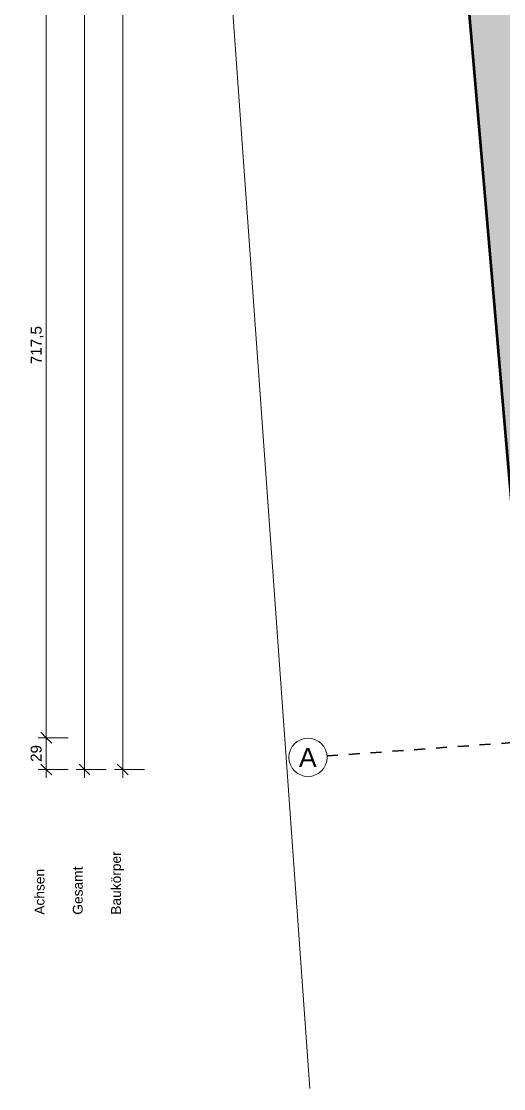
# Model space of a CAD drawing. Header units: metres. Extents: x -67.4 to -27.2, y 43.9 to 89.6.
# Drawn here: x -59.04 to -54.63, y 44.73 to 54.49 of the extents above; entities that cross this region are included whole.
import ezdxf

# ---------------------------------------------------------------- set-up
doc = ezdxf.new("R2010")
doc.units = ezdxf.units.M
doc.linetypes.add('Strich Punkt Mittel', pattern=[0.015875, 0.00635, -0.004763, 0, -0.004763])
for name, color, linetype, lineweight in [('A-DETL-GENF_', 92, 'Continuous', 13), ('A_2D', 7, 'Continuous', 13), ('A_Bemassung-50_', 4, 'Continuous', 9), ('A_Bemassung_', 4, 'Continuous', 9), ('A_Beschriftung_', 7, 'Continuous', 9), ('A_Grundstuecksgrenze', 5, 'Continuous', 70), ('A_Raster_', 1, 'Continuous', 9)]:
    doc.layers.add(name, color=color, linetype=linetype, lineweight=lineweight)
doc.styles.add('Arial', font='arial.ttf', dxfattribs={"height": 0.175})
doc.styles.add('Arial_2', font='arial.ttf', dxfattribs={"height": 0.1})
doc.styles.add('Arial_7', font='arial.ttf', dxfattribs={"height": 0.0018})
doc.dimstyles.new('WGA-Bemaßung_1', dxfattribs={"dimscale": 0.3048, "dimtxt": 0.102026, "dimasz": 0.328084, "dimexe": 0.246063, "dimexo": 0.0625, "dimgap": 0.04101, "dimtad": 1, "dimdec": 1, "dimlfac": 100, "dimrnd": 0.5, "dimdsep": 46, "dimtxsty": 'Arial_2', "dimblk1": 'OBLIQUE', "dimblk2": 'OBLIQUE', "dimsah": 1, "dimcen": 0.09, "dimdle": 0.246063, "dimazin": 2, "dimtfac": 1, "dimtdec": 4, "dimtix": 1, "dimtmove": 0, "dimatfit": 3, "dimfxl": 0.656168, "dimfxlon": 1, "dimtvp": 1, "dimtolj": 1, "dimtzin": 0, "dimarcsym": 2})

# ---------------------------------------------------------------- blocks, each defined once
blk = doc.blocks.new('Family - ___-3180367-263_PP_DDS_BT2')
at = {"layer": 'A_Grundstuecksgrenze'}
blk.add_line((-20.9804, 98.8097), (-31.8179, 64.901), dxfattribs=at)
blk = doc.blocks.new('Raster - BS_Achse-112124-263_PP_DDS_BT2')
at = {"layer": 'A_Beschriftung_'}
blk.add_circle((0, 0), 0.0035, dxfattribs=at)
blk = doc.blocks.new('DIMBLOCK29-263_PP_DDS_BT2')
at = {"layer": 'A_Bemassung-50_', "lineweight": 35, "transparency": 16777216}
for p, q in [((-58.4638, 83.24), (-58.5138, 83.29)), ((-58.4638, 83.24), (-58.4138, 83.19)), ((-58.4649, 47.652), (-58.5149, 47.702)), ((-58.4649, 47.652), (-58.4149, 47.602))]:
    blk.add_line(p, q, dxfattribs=at)
at = {"layer": 'A_Bemassung-50_', "transparency": 16777216}
for p, q in [((-58.4638, 83.315), (-58.4649, 47.577)), ((-58.4638, 83.24), (-58.5388, 83.24)), ((-58.4638, 83.24), (-58.2638, 83.24)), ((-58.4649, 47.652), (-58.5399, 47.652)), ((-58.4649, 47.652), (-58.2649, 47.652))]:
    blk.add_line(p, q, dxfattribs=at)
at = {"layer": 'A_Bemassung-50_', "color": 0, "transparency": 16777216, "insert": (-58.6067, 65.2922), "char_height": 0.1, "width": 0.369177, "attachment_point": 1, "rotation": 90, "line_spacing_factor": 0.941778, "style": 'Arial_2'}
blk.add_mtext('3559', dxfattribs=at)
blk = doc.blocks.new('_Oblique')
at = {"color": 0, "linetype": 'ByBlock', "lineweight": -2}
blk.add_line((-0.5, -0.5), (0.5, 0.5), dxfattribs=at)
blk = doc.blocks.new('DIMBLOCK32-263_PP_DDS_BT2')
at = {"layer": 'A_Bemassung-50_', "lineweight": 35, "transparency": 16777216}
for p, q in [((-58.1142, 71.719), (-58.1642, 71.769)), ((-58.1142, 71.719), (-58.0642, 71.669)), ((-58.1149, 47.652), (-58.1649, 47.702)), ((-58.1149, 47.652), (-58.0649, 47.602))]:
    blk.add_line(p, q, dxfattribs=at)
at = {"layer": 'A_Bemassung-50_', "transparency": 16777216}
for p, q in [((-58.1142, 71.719), (-58.1892, 71.719)), ((-58.1142, 71.719), (-58.1149, 47.577)), ((-58.1142, 71.719), (-57.9142, 71.719)), ((-58.1149, 47.652), (-58.1899, 47.652)), ((-58.1149, 47.652), (-57.9149, 47.652))]:
    blk.add_line(p, q, dxfattribs=at)
at = {"layer": 'A_Bemassung-50_', "color": 0, "transparency": 16777216, "insert": (-58.2569, 59.4736), "char_height": 0.1, "width": 0.50856, "attachment_point": 1, "rotation": 90, "line_spacing_factor": 0.941778, "style": 'Arial_2'}
blk.add_mtext('2406,5', dxfattribs=at)
blk = doc.blocks.new('DIMBLOCK39-263_PP_DDS_BT2')
at = {"layer": 'A_Bemassung-50_', "lineweight": 35, "transparency": 16777216}
for p, q in [((-58.8147, 55.119), (-58.8647, 55.169)), ((-58.8147, 55.119), (-58.7647, 55.069)), ((-58.8149, 47.9429), (-58.8649, 47.9929)), ((-58.8149, 47.9429), (-58.7649, 47.8929))]:
    blk.add_line(p, q, dxfattribs=at)
at = {"layer": 'A_Bemassung-50_', "transparency": 16777216}
for p, q in [((-58.8147, 55.119), (-58.8897, 55.119)), ((-58.8147, 55.119), (-58.8149, 47.9429)), ((-58.8147, 55.119), (-58.6147, 55.119)), ((-58.8149, 47.9429), (-58.8899, 47.9429)), ((-58.8149, 47.9429), (-58.6149, 47.9429))]:
    blk.add_line(p, q, dxfattribs=at)
at = {"layer": 'A_Bemassung-50_', "color": 0, "transparency": 16777216, "insert": (-58.9571, 51.3575), "char_height": 0.1, "width": 0.416266, "attachment_point": 1, "rotation": 90, "line_spacing_factor": 0.941778, "style": 'Arial_2'}
blk.add_mtext('717,5', dxfattribs=at)
blk = doc.blocks.new('DIMBLOCK40-263_PP_DDS_BT2')
at = {"layer": 'A_Bemassung-50_', "transparency": 16777216}
for p, q in [((-58.8149, 47.9429), (-58.8899, 47.9429)), ((-58.8149, 47.9429), (-58.8149, 47.577)), ((-58.8149, 47.9429), (-58.6149, 47.9429)), ((-58.8149, 47.652), (-58.8899, 47.652)), ((-58.8149, 47.652), (-58.6149, 47.652))]:
    blk.add_line(p, q, dxfattribs=at)
at = {"layer": 'A_Bemassung-50_', "lineweight": 35, "transparency": 16777216}
for p, q in [((-58.8149, 47.9429), (-58.8649, 47.9929)), ((-58.8149, 47.9429), (-58.7649, 47.8929)), ((-58.8149, 47.652), (-58.8649, 47.702)), ((-58.8149, 47.652), (-58.7649, 47.602))]:
    blk.add_line(p, q, dxfattribs=at)
at = {"layer": 'A_Bemassung-50_', "color": 0, "transparency": 16777216, "insert": (-58.9572, 47.7206), "char_height": 0.1, "width": 0.184588, "attachment_point": 1, "rotation": 90, "line_spacing_factor": 0.941778, "style": 'Arial_2'}
blk.add_mtext('29', dxfattribs=at)
blk = doc.blocks.new('BS_Maßkette_AT_PP - oben oder links-9611914-263_PP_DDS_BT2')
at = {"layer": 'A_Beschriftung_', "char_height": 0.0018, "attachment_point": 1, "style": 'Arial_7'}
for s, insert, width in [('Achsen', (0, 0.00022), 0.0099409), ('Gesamt', (0, -0.00678), 0.0102616), ('Baukörper', (0, -0.01378), 0.0137089)]:
    blk.add_mtext(s, dxfattribs=dict(at, insert=insert, width=width))

msp = doc.modelspace()

# ---------------------------------------------------------------- hatches: boundary and pattern name
at = {"layer": 'A-DETL-GENF_'}
msp.add_hatch(color=7, dxfattribs=at).paths.add_polyline_path([(-54.399, 48.3025), (-54.3982, 73.6326), (-54.4887, 73.5494), (-54.4775, 73.8191), (-54.3982, 73.733), (-54.3981, 83.3365), (-57.3929, 83.1127), (-54.4135, 48.4712)])

# ---------------------------------------------------------------- linework, layer by layer
at = {"layer": 'A_2D', "lineweight": 18}
msp.add_line((-56.4021, 44.7333), (-59.0432, 81.5874), dxfattribs=at)
at = {"layer": 'A_Raster_', "linetype": 'Strich Punkt Mittel', "lineweight": 35}
msp.add_line((-56.2438, 47.7755), (-37.1299, 49.158), dxfattribs=at)

# ---------------------------------------------------------------- block references
at = {"layer": 'A_Beschriftung_'}
for name, p, xscale, yscale, zscale, rotation in [('Raster - BS_Achse-112124-263_PP_DDS_BT2', (-56.4184, 47.7629), 49.99999999999998, 49.99999999999998, 49.99999999999998, 274.1368945284542), ('BS_Maßkette_AT_PP - oben oder links-9611914-263_PP_DDS_BT2', (-58.9104, 46.3239), 50.00000000000001, 50.00000000000001, 50.00000000000001, 89.99827587845535)]:
    msp.add_blockref(name, p, dxfattribs=dict(at, xscale=xscale, yscale=yscale, zscale=zscale, rotation=rotation))
at = {"layer": 'A_Grundstuecksgrenze', "rotation": 22.64000000000043}
msp.add_blockref('Family - ___-3180367-263_PP_DDS_BT2', (0, 0), dxfattribs=at)

# ---------------------------------------------------------------- texts
at = {"layer": 'A_Beschriftung_', "insert": (-56.5021, 47.8495), "char_height": 0.175, "width": 0.200422, "attachment_point": 1, "style": 'Arial'}
msp.add_mtext('A', dxfattribs=at)

# ---------------------------------------------------------------- dimensions: what is measured, and where the dimension line sits
at = {"layer": 'A_Bemassung_'}
for base, p1, p2, override, picture, middle in [((-58.4649, 47.652), (-58.2638, 83.24), (-58.2649, 47.652), {"dimpost": '<>', "dimfxl": 35.588052}, 'DIMBLOCK29-263_PP_DDS_BT2', (-58.528, 65.446)), ((-58.1149, 47.652), (-57.9142, 71.719), (-57.9149, 47.652), {"dimpost": '<>', "dimfxl": 24.067064}, 'DIMBLOCK32-263_PP_DDS_BT2', (-58.1781, 59.6855)), ((-58.8149, 47.9429), (-58.6147, 55.119), (-58.6149, 47.9429), {"dimpost": '<>', "dimfxl": 7.176052}, 'DIMBLOCK39-263_PP_DDS_BT2', (-58.8783, 51.531)), ((-58.8149, 47.652), (-58.6149, 47.9429), (-58.6149, 47.652), {"dimpost": '<>', "dimfxl": 0.290939}, 'DIMBLOCK40-263_PP_DDS_BT2', (-58.8785, 47.7975))]:
    dim = msp.add_linear_dim(base=base, p1=p1, p2=p2, angle=89.99828, dimstyle='WGA-Bemaßung_1', override=override, dxfattribs=at)
    dim.commit()
    dim.dimension.update_dxf_attribs({"geometry": picture, "text_midpoint": middle})

doc.saveas('drawing.dxf')
